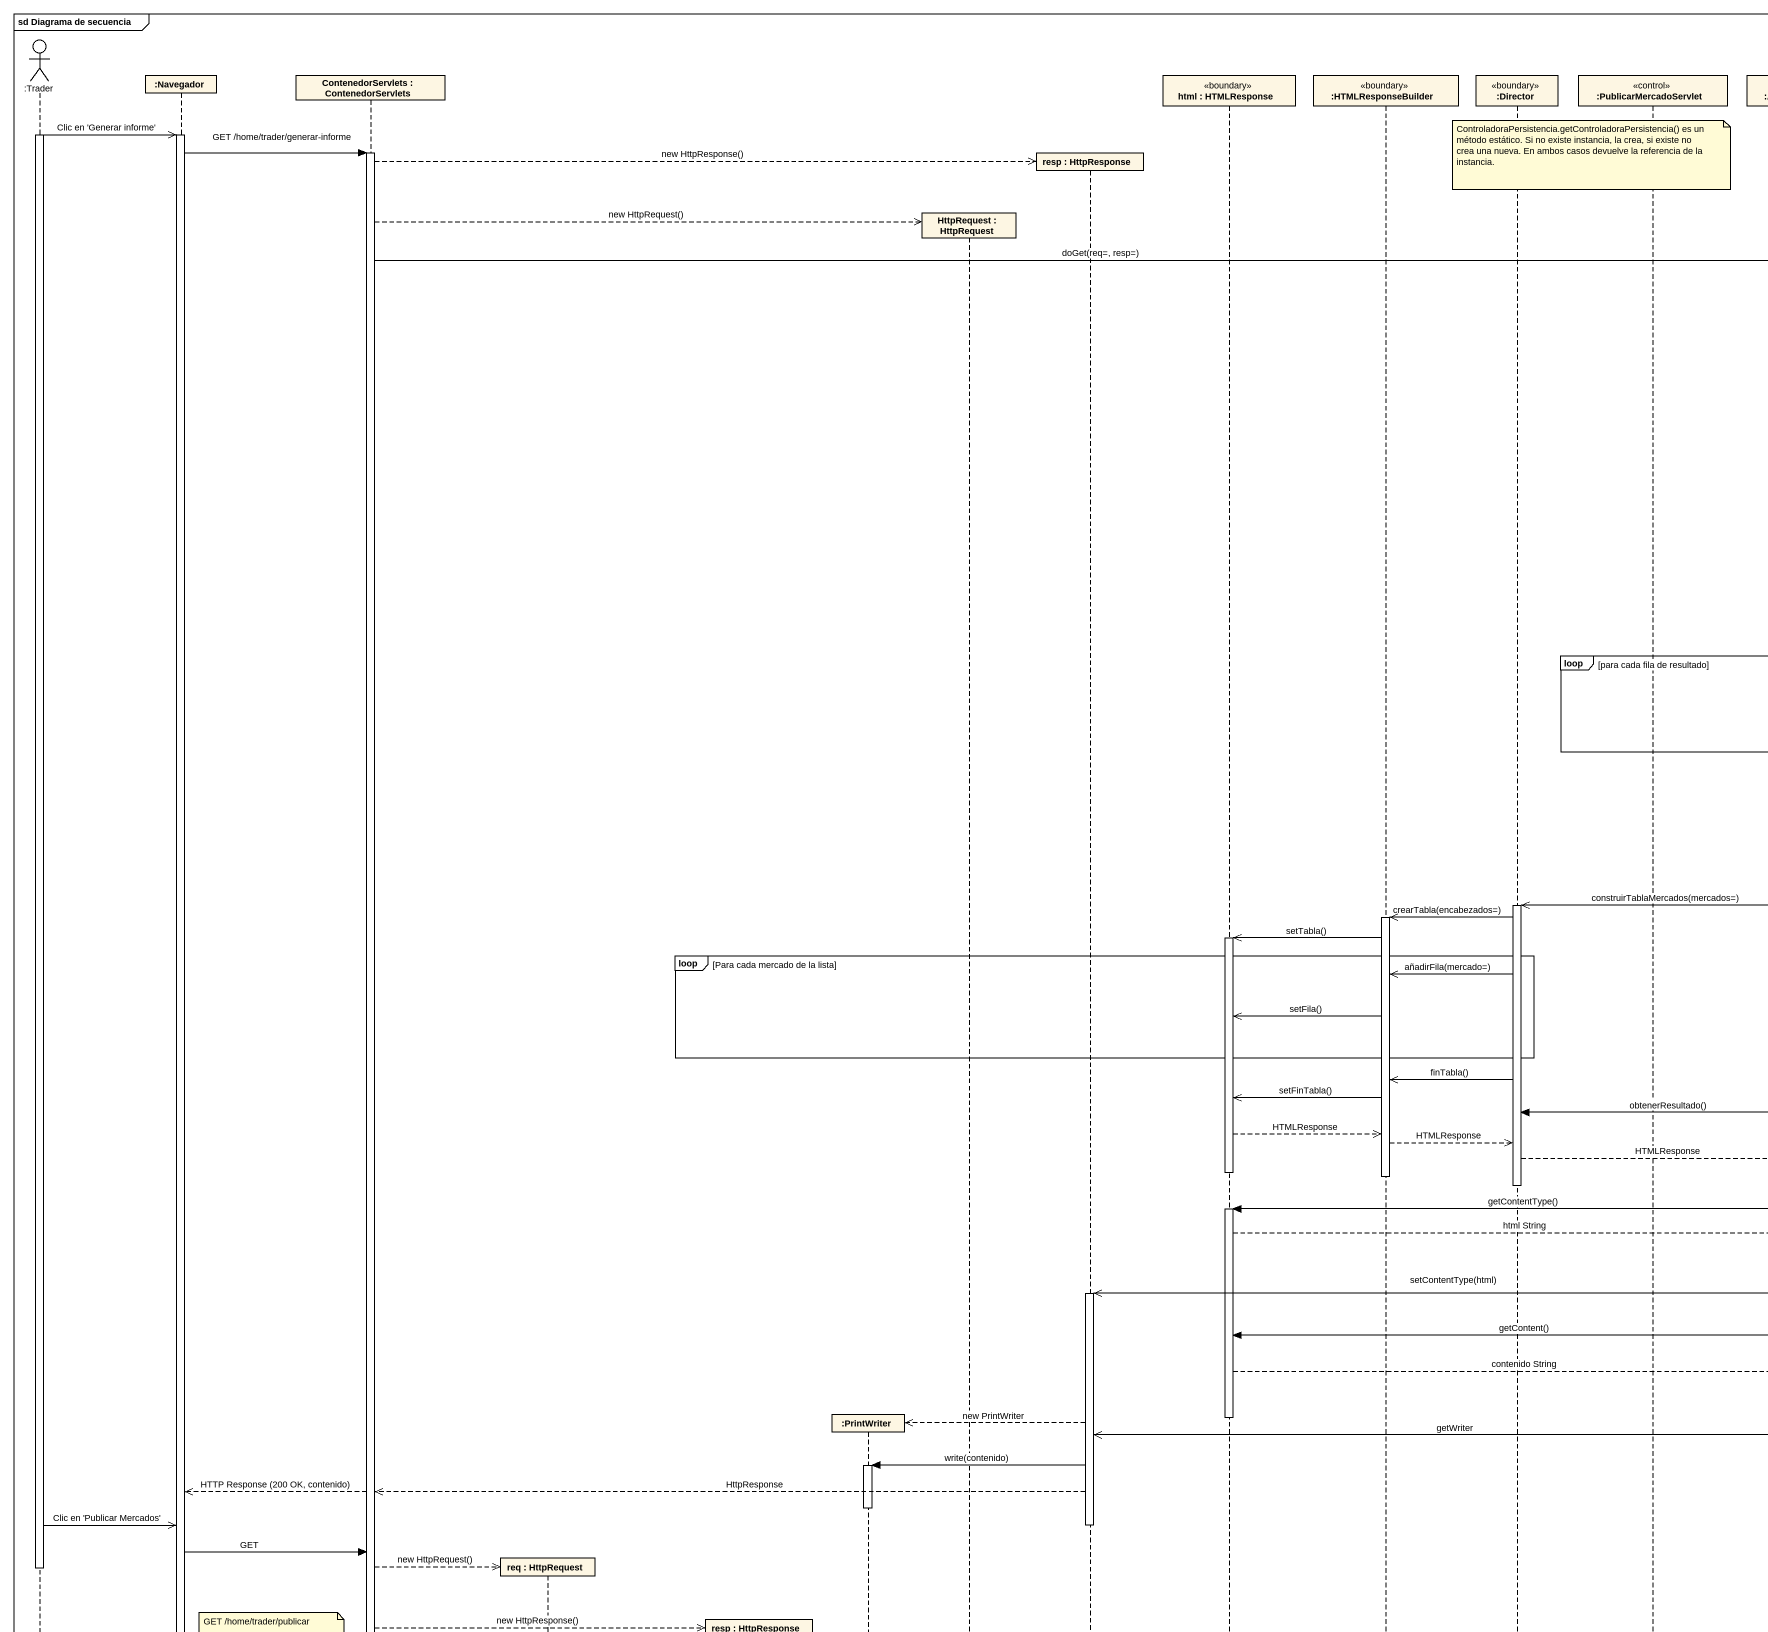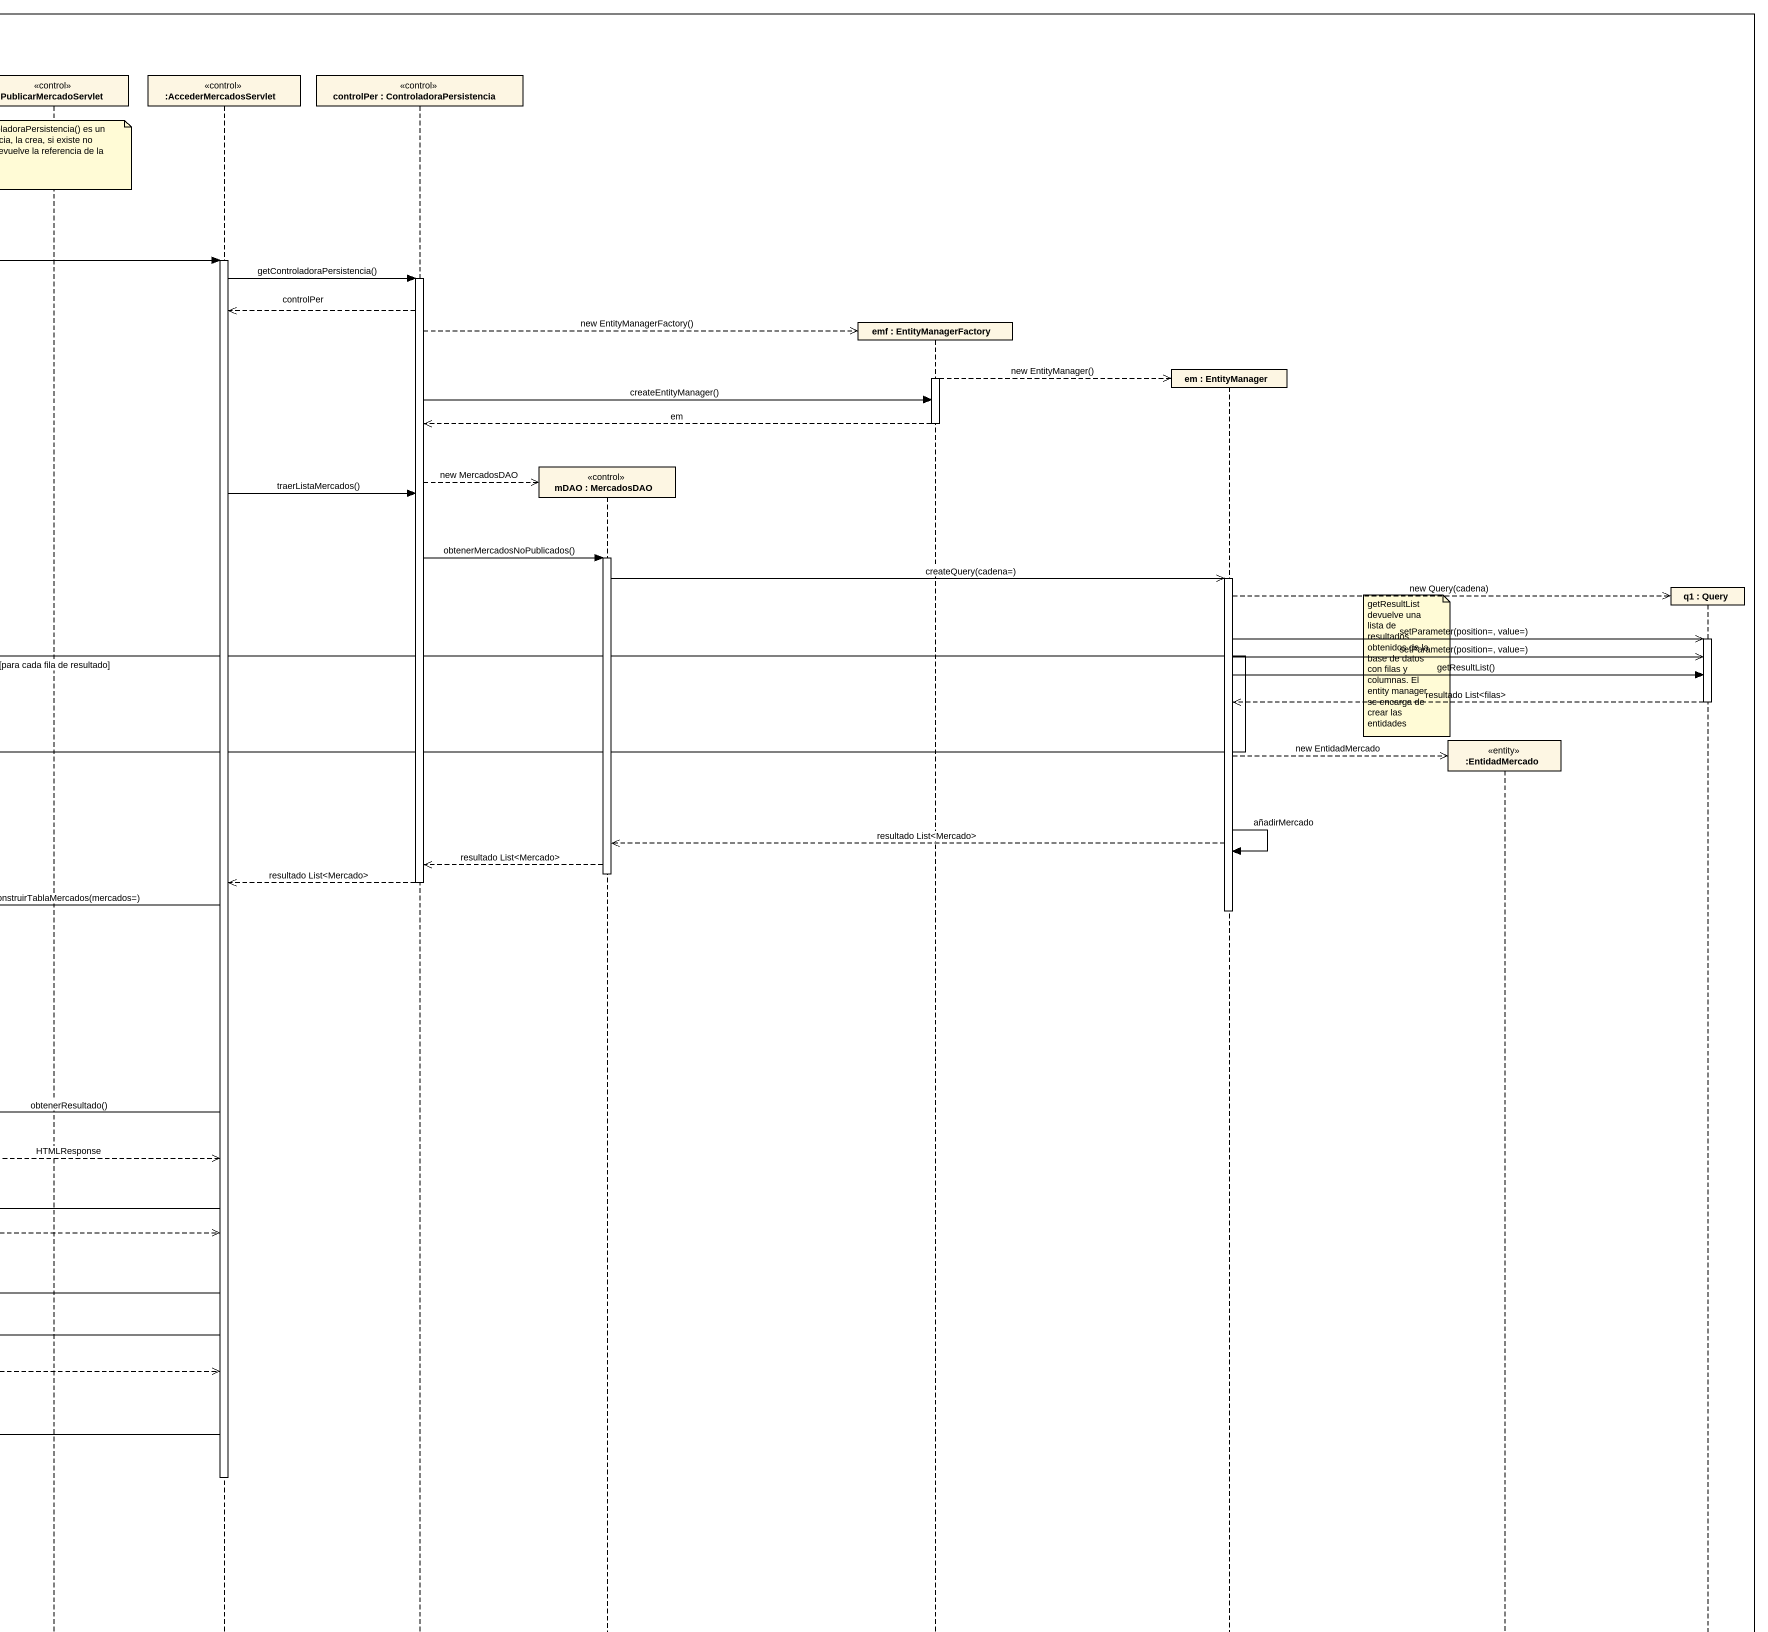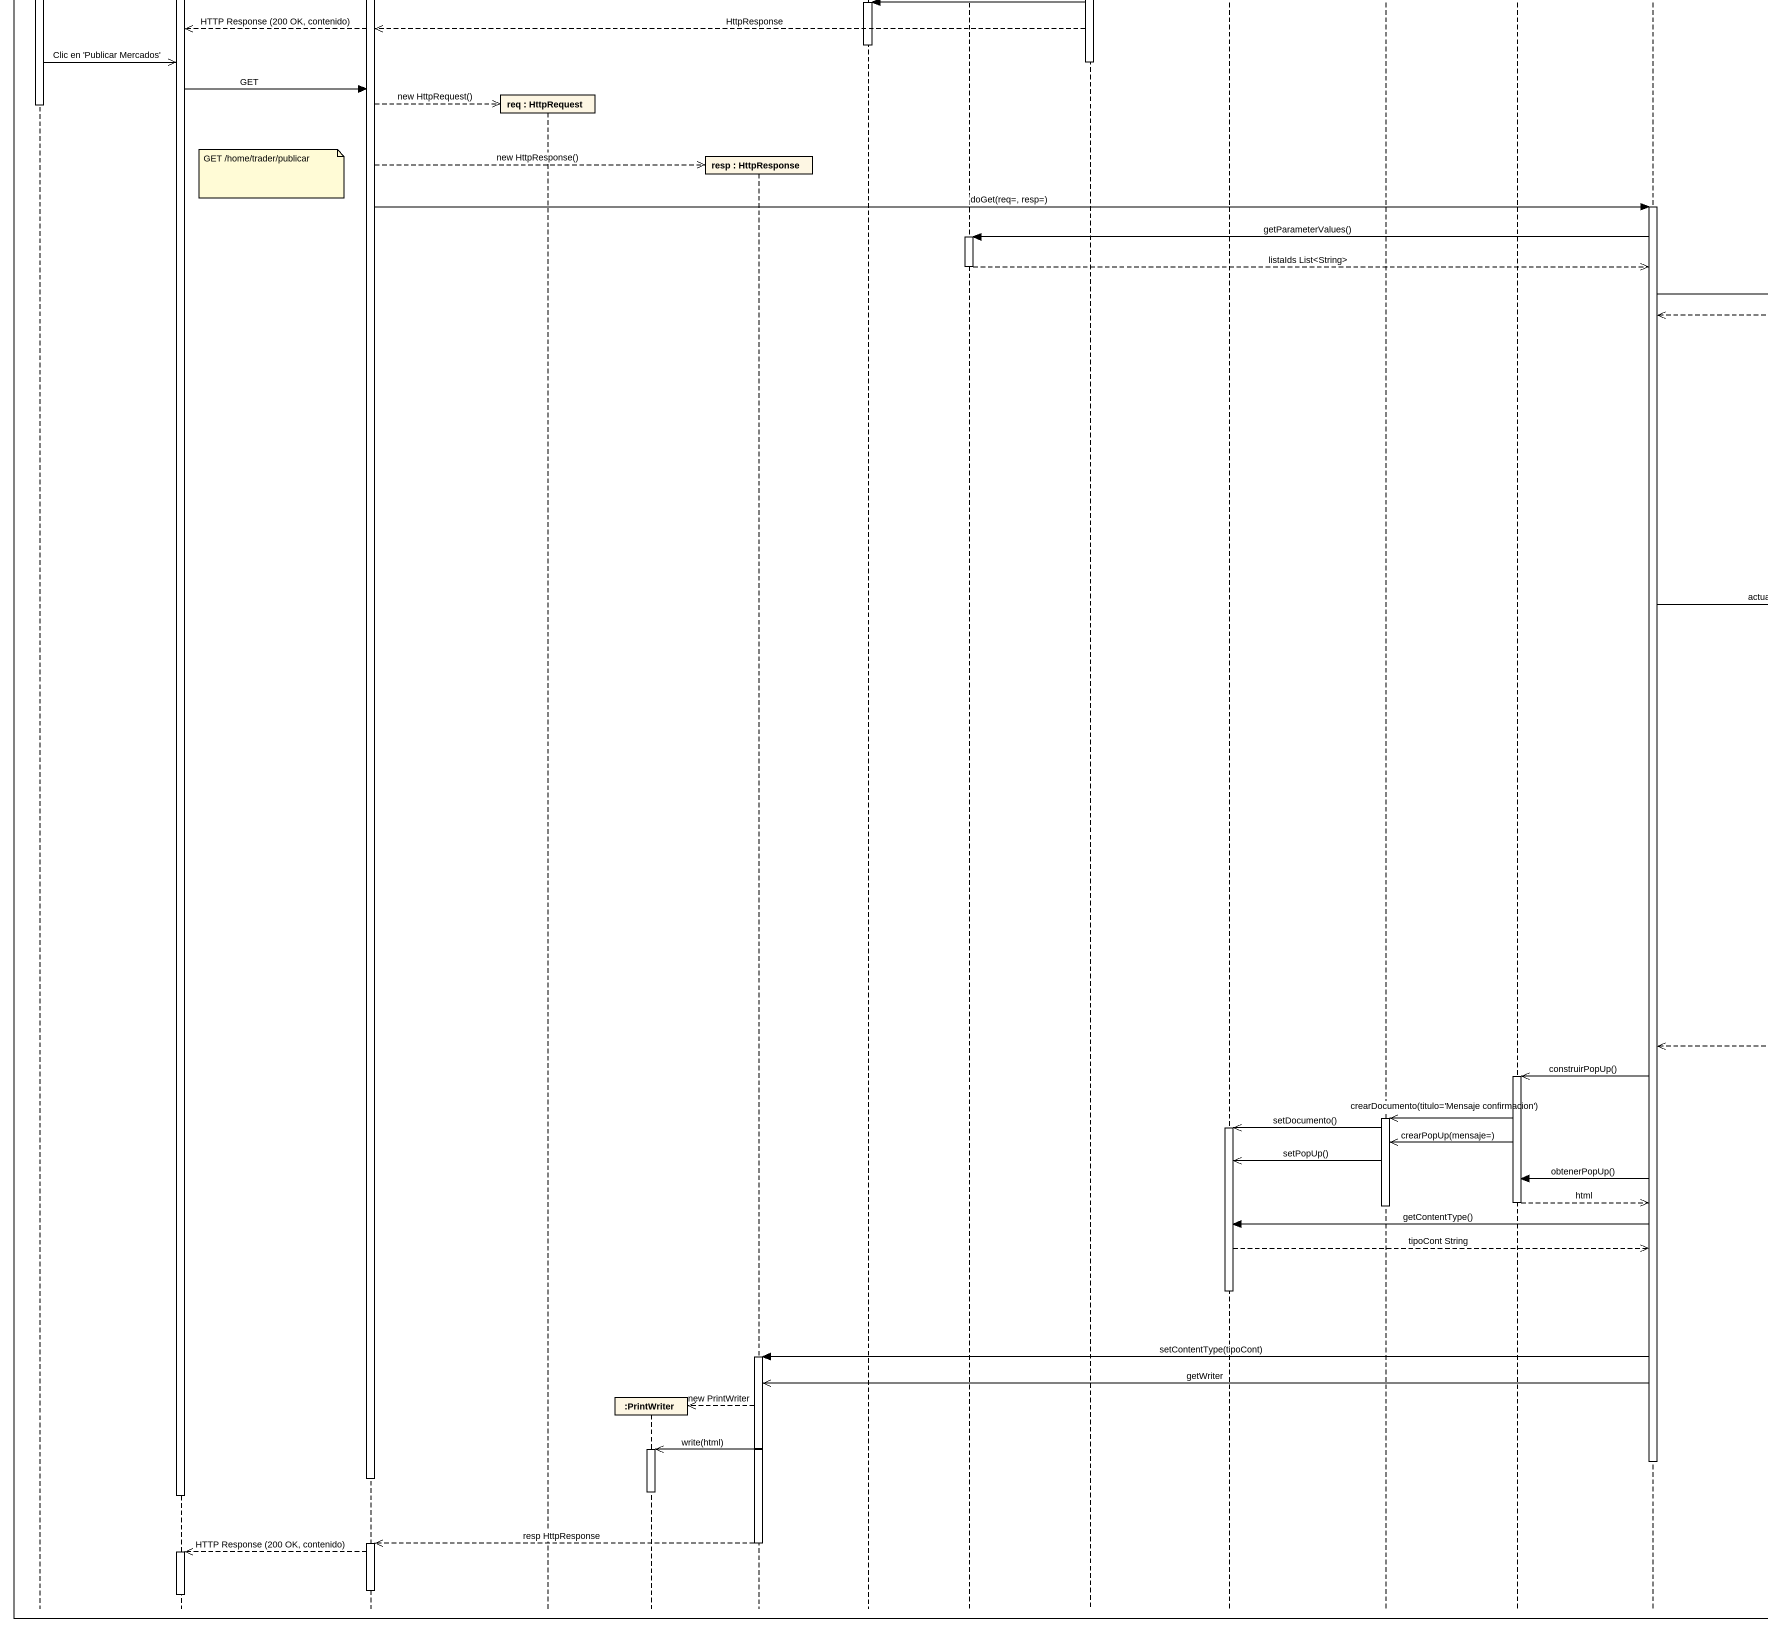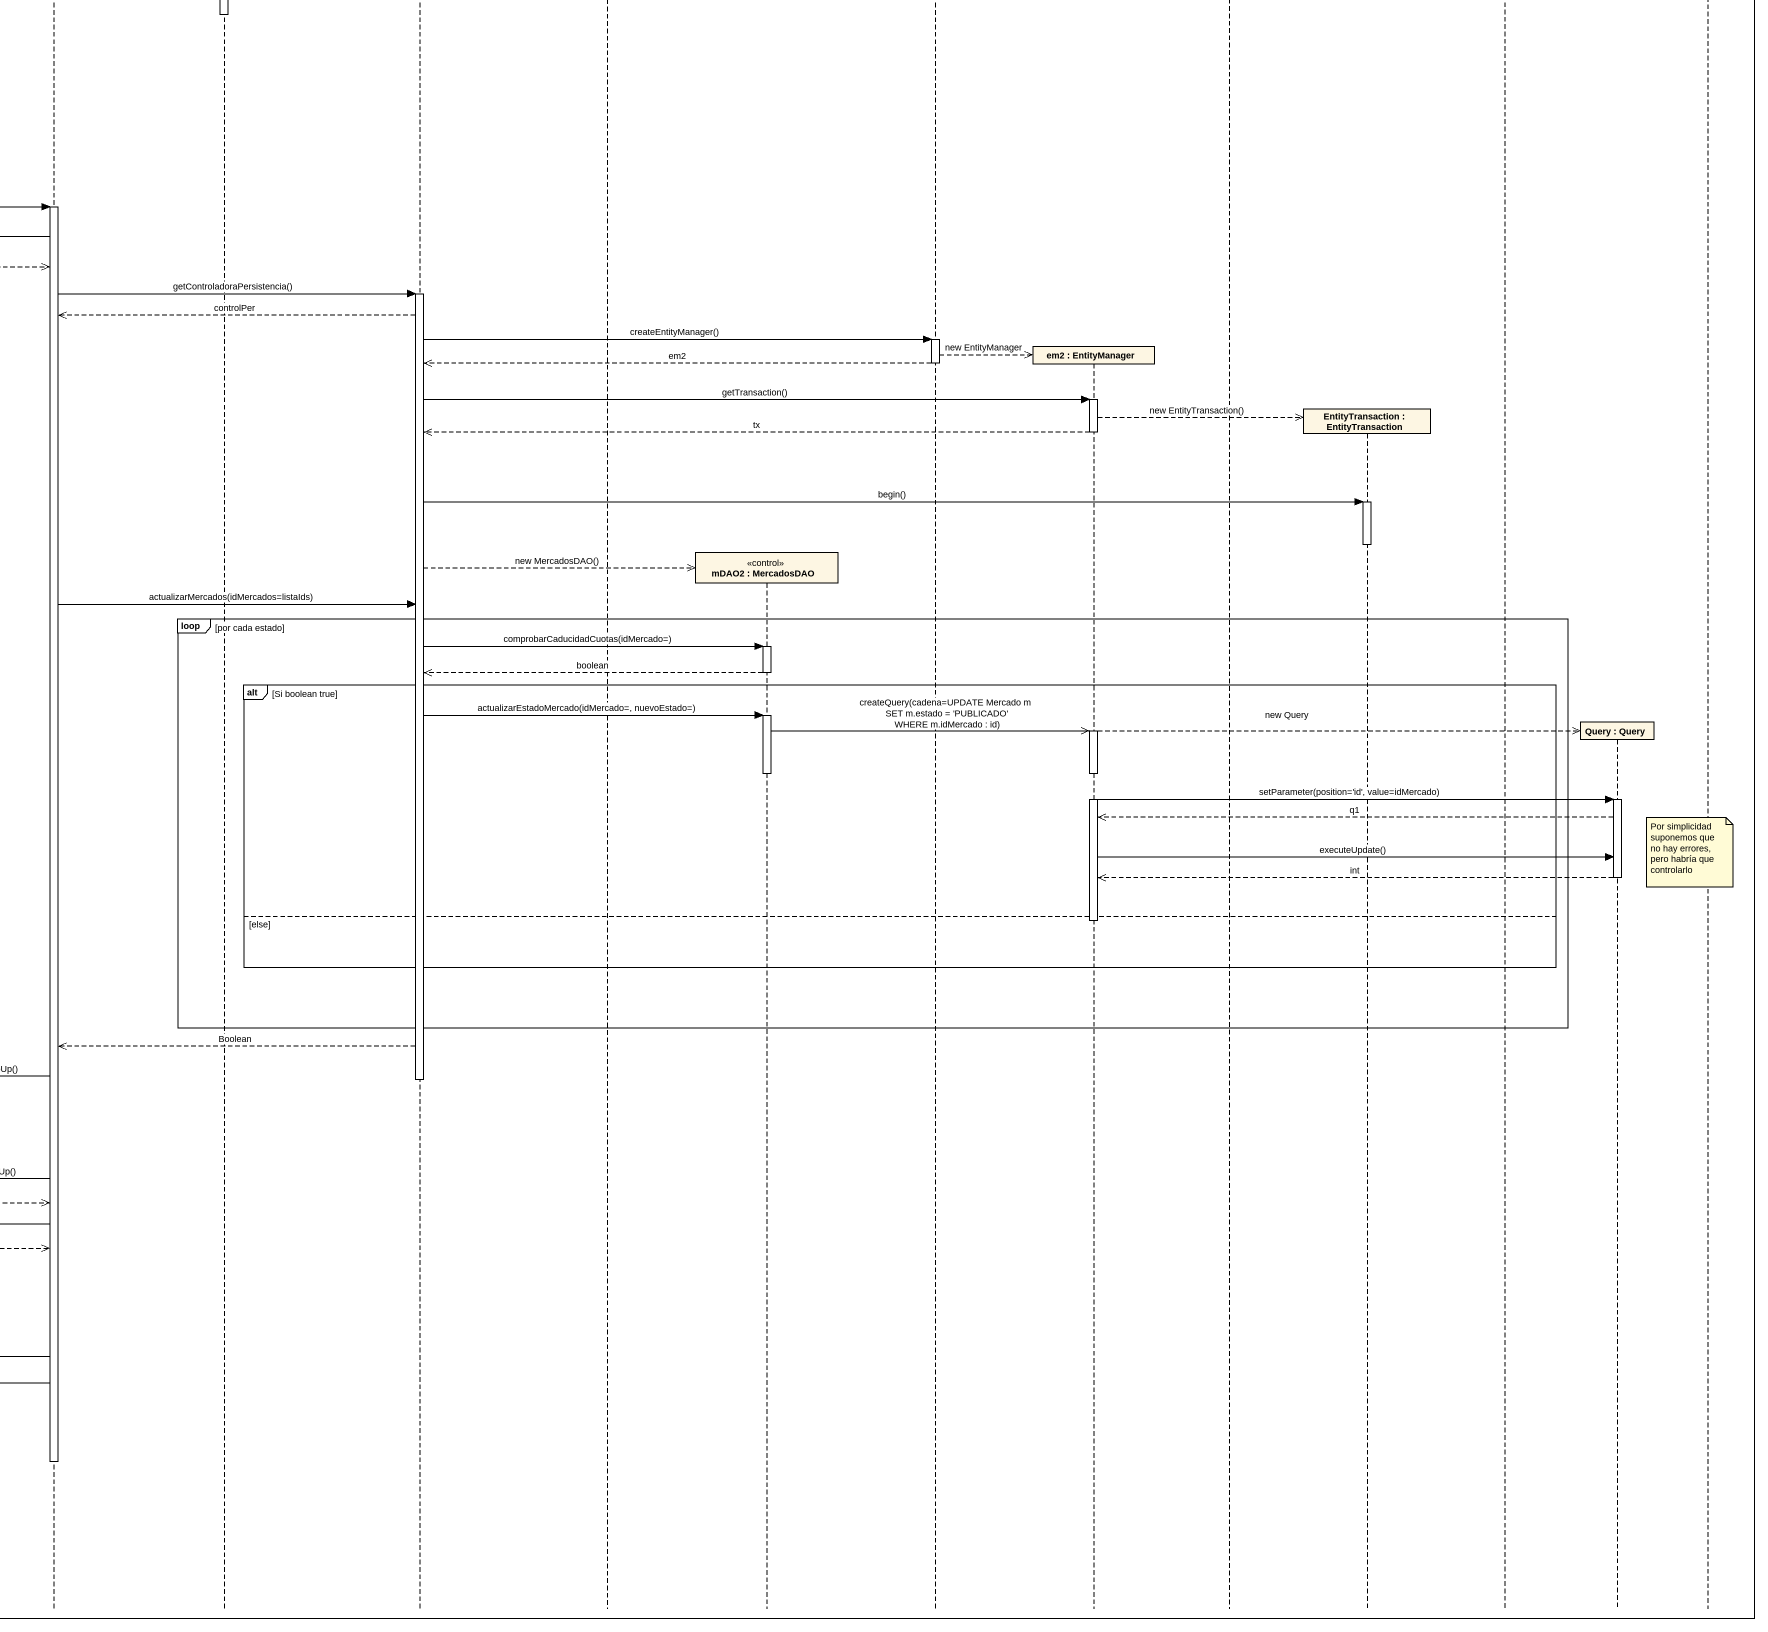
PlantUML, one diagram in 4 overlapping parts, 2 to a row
@startuml
mainframe sd Diagrama de secuencia
hide footbox
actor ":Trader" as Trader
participant ":Navegador" as Navegador
participant "ContenedorServlets : ContenedorServlets" as ContenedorServlets
participant "req : HttpRequest" as req
participant ":PrintWriter" as PrintWriter
participant "resp : HttpResponse" as resp
participant ":PrintWriter" as PrintWriter_2
participant "HttpRequest : HttpRequest" as HttpRequest
participant "resp : HttpResponse" as resp_2
participant "html : HTMLResponse" as html <<boundary>>
participant ":HTMLResponseBuilder" as HTMLResponseBuilder <<boundary>>
participant ":Director" as Director <<boundary>>
participant ":PublicarMercadoServlet" as PublicarMercadoServlet <<control>>
participant ":AccederMercadosServlet" as AccederMercadosServlet <<control>>
participant "controlPer : ControladoraPersistencia" as controlPer <<control>>
participant "mDAO : MercadosDAO" as mDAO <<control>>
participant "mDAO2 : MercadosDAO" as mDAO2 <<control>>
participant "emf : EntityManagerFactory" as emf
participant "em2 : EntityManager" as em2
participant "em : EntityManager" as em
participant "EntityTransaction : EntityTransaction" as EntityTransaction
participant ":EntidadMercado" as EntidadMercado <<entity>>
participant "Query : Query" as Query
participant "q1 : Query" as q1

activate Trader
Trader ->> Navegador : Clic en 'Generar informe'
activate Navegador
Navegador -> ContenedorServlets : GET /home/trader/generar-informe
activate ContenedorServlets
note over PublicarMercadoServlet : ControladoraPersistencia.getControladoraPersistencia() es un método estático. Si no existe instancia, la crea, si existe no crea una nueva. En ambos casos devuelve la referencia de la instancia.
ContenedorServlets -->> resp_2 ** : new HttpResponse()
ContenedorServlets -->> HttpRequest ** : new HttpRequest()
ContenedorServlets -> AccederMercadosServlet : doGet(req=, resp=)
activate AccederMercadosServlet
AccederMercadosServlet -> controlPer : getControladoraPersistencia()
activate controlPer
controlPer -->> AccederMercadosServlet : controlPer
controlPer -->> emf ** : new EntityManagerFactory()
activate emf
emf -->> em ** : new EntityManager()
controlPer -> emf : createEntityManager()
emf -->> controlPer : em
deactivate emf
controlPer -->> mDAO ** : new MercadosDAO
AccederMercadosServlet -> controlPer : traerListaMercados()
controlPer -> mDAO : obtenerMercadosNoPublicados()
activate mDAO
mDAO ->> em : createQuery(cadena=)
activate em
em -->> q1 ** : new Query(cadena)
em ->> q1 : setParameter(position=, value=)
activate q1
loop para cada fila de resultado
  em ->> q1 : setParameter(position=, value=)
  note over EntityTransaction : getResultList devuelve una lista de resultados obtenidos de la base de datos con filas y columnas. El entity manager se encarga de crear las entidades
  em -> q1 : getResultList()
  q1 -->> em : resultado List<filas>
  deactivate q1
end
em -->> EntidadMercado ** : new EntidadMercado
em -->> mDAO : resultado List<Mercado>
em -> em : añadirMercado
mDAO -->> controlPer : resultado List<Mercado>
deactivate mDAO
controlPer -->> AccederMercadosServlet : resultado List<Mercado>
deactivate controlPer
AccederMercadosServlet ->> Director : construirTablaMercados(mercados=)
activate Director
deactivate em
Director ->> HTMLResponseBuilder : crearTabla(encabezados=)
activate HTMLResponseBuilder
HTMLResponseBuilder ->> html : setTabla()
activate html
loop Para cada mercado de la lista
  Director ->> HTMLResponseBuilder : añadirFila(mercado=)
  HTMLResponseBuilder ->> html : setFila()
end
Director ->> HTMLResponseBuilder : finTabla()
HTMLResponseBuilder ->> html : setFinTabla()
AccederMercadosServlet -> Director : obtenerResultado()
html -->> HTMLResponseBuilder : HTMLResponse
HTMLResponseBuilder -->> Director : HTMLResponse
Director -->> AccederMercadosServlet : HTMLResponse
deactivate html
deactivate HTMLResponseBuilder
deactivate Director
AccederMercadosServlet -> html : getContentType()
activate html
html -->> AccederMercadosServlet : html String
AccederMercadosServlet ->> resp_2 : setContentType(html)
activate resp_2
AccederMercadosServlet -> html : getContent()
html -->> AccederMercadosServlet : contenido String
deactivate html
resp_2 -->> PrintWriter_2 ** : new PrintWriter
AccederMercadosServlet ->> resp_2 : getWriter
resp_2 -> PrintWriter_2 : write(contenido)
activate PrintWriter_2
deactivate AccederMercadosServlet
ContenedorServlets -->> Navegador : HTTP Response (200 OK, contenido)
resp_2 -->> ContenedorServlets : HttpResponse
deactivate PrintWriter_2
Trader ->> Navegador : Clic en 'Publicar Mercados'
deactivate resp_2
Navegador -> ContenedorServlets : GET
ContenedorServlets -->> req ** : new HttpRequest()
deactivate Trader
ContenedorServlets -->> resp ** : new HttpResponse()
note right of Navegador : GET /home/trader/publicar
ContenedorServlets -> PublicarMercadoServlet : doGet(req=, resp=)
activate PublicarMercadoServlet
PublicarMercadoServlet -> HttpRequest : getParameterValues()
activate HttpRequest
HttpRequest -->> PublicarMercadoServlet : listaIds List<String>
deactivate HttpRequest
PublicarMercadoServlet -> controlPer : getControladoraPersistencia()
activate controlPer
controlPer -->> PublicarMercadoServlet : controlPer
controlPer -> emf : createEntityManager()
activate emf
emf -->> em2 ** : new EntityManager
emf -->> controlPer : em2
deactivate emf
controlPer -> em2 : getTransaction()
activate em2
em2 -->> EntityTransaction ** : new EntityTransaction()
em2 -->> controlPer : tx
deactivate em2
controlPer -> EntityTransaction : begin()
activate EntityTransaction
deactivate EntityTransaction
controlPer -->> mDAO2 ** : new MercadosDAO()
PublicarMercadoServlet -> controlPer : actualizarMercados(idMercados=listaIds)
loop por cada estado
  controlPer -> mDAO2 : comprobarCaducidadCuotas(idMercado=)
  activate mDAO2
  mDAO2 -->> controlPer : boolean
  deactivate mDAO2
  alt Si boolean true
    controlPer -> mDAO2 : actualizarEstadoMercado(idMercado=, nuevoEstado=)
    activate mDAO2
    em2 -->> Query ** : new Query
    mDAO2 ->> em2 : createQuery(cadena=UPDATE Mercado m SET m.estado = 'PUBLICADO' WHERE m.idMercado : id)
    activate em2
    deactivate mDAO2
    em2 -> Query : setParameter(position='id', value=idMercado)
    activate Query
    Query -->> em2 : q1
    note over q1 : Por simplicidad suponemos que no hay errores, pero habría que controlarlo
    em2 -> Query : executeUpdate()
    Query -->> em2 : int
    deactivate Query
  else else
    deactivate em2
  end
end
controlPer -->> PublicarMercadoServlet : Boolean
PublicarMercadoServlet ->> Director : construirPopUp()
activate Director
deactivate controlPer
Director ->> HTMLResponseBuilder : crearDocumento(titulo='Mensaje confirmacion')
activate HTMLResponseBuilder
HTMLResponseBuilder ->> html : setDocumento()
activate html
Director ->> HTMLResponseBuilder : crearPopUp(mensaje=)
HTMLResponseBuilder ->> html : setPopUp()
PublicarMercadoServlet -> Director : obtenerPopUp()
Director -->> PublicarMercadoServlet : html
deactivate Director
deactivate HTMLResponseBuilder
PublicarMercadoServlet -> html : getContentType()
html -->> PublicarMercadoServlet : tipoCont String
deactivate html
PublicarMercadoServlet -> resp : setContentType(tipoCont)
activate resp
PublicarMercadoServlet ->> resp : getWriter
resp -->> PrintWriter ** : new PrintWriter
resp ->> PrintWriter : write(html)
activate PrintWriter
deactivate PublicarMercadoServlet
deactivate ContenedorServlets
deactivate PrintWriter
deactivate Navegador
resp -->> ContenedorServlets : resp HttpResponse
deactivate resp
activate ContenedorServlets
ContenedorServlets -->> Navegador : HTTP Response (200 OK, contenido)
activate Navegador
deactivate ContenedorServlets
deactivate Navegador
@enduml
